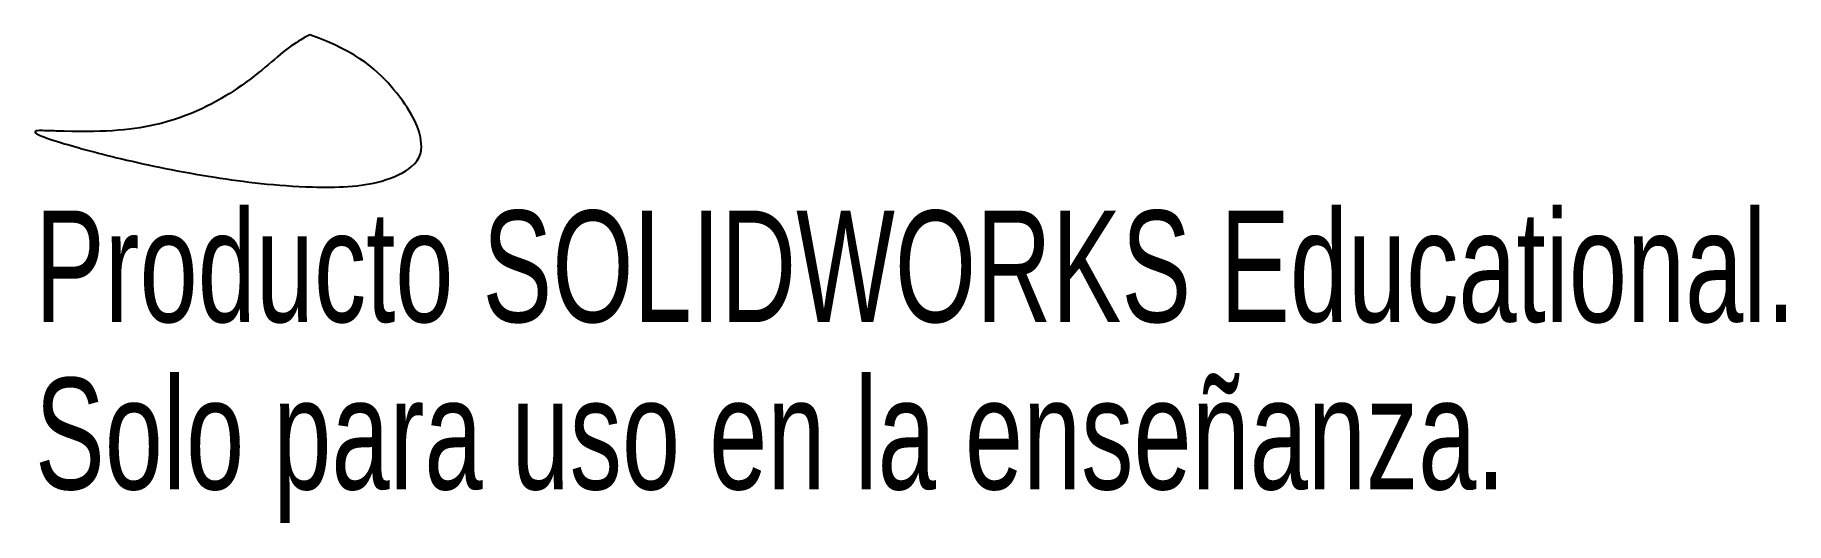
# Model space of a CAD drawing. Header units: millimetres. Extents: x -16.9 to 58.9, y 23.4 to 44.6.
import ezdxf

# ---------------------------------------------------------------- set-up
doc = ezdxf.new("R2010")
doc.units = ezdxf.units.MM
doc.styles.add('SLDTEXTSTYLE0', font='TXT', dxfattribs={"width": 0.7})

msp = doc.modelspace()

# ---------------------------------------------------------------- linework, layer by layer
at = {"color": 7, "linetype": 'Continuous'}
msp.add_open_spline([(-5, 44.551), (-2.866, 43.808), (-0.897, 41.822), (-0.074, 40.188), (-0.214, 38.929), (-2.179, 37.977), (-5.545, 37.896), (-9.506, 38.391), (-13.254, 39.166), (-15.975, 39.923), (-16.647, 40.177), (-16.815, 40.263), (-16.886, 40.318), (-16.901, 40.343), (-16.899, 40.364), (-16.855, 40.391), (-16.784, 40.403), (-16.511, 40.408), (-14.235, 40.305), (-11.039, 40.534), (-7.511, 42.472), (-6.141, 43.954), (-5, 44.551), (-5.401, 44.378), (-5, 44.551)], degree=3, knots=[0, 0, 0, 0, 0.058528, 0.130966, 0.178353, 0.211173, 0.267742, 0.35496, 0.458343, 0.557488, 0.63065, 0.649265, 0.654151, 0.656486, 0.657249, 0.6578, 0.65913, 0.660999, 0.668078, 0.727093, 0.810094, 0.914369, 0.966642, 1, 1, 1, 1], dxfattribs=at)

# ---------------------------------------------------------------- texts
at = {"color": 7, "linetype": 'Continuous', "char_height": 4.83362, "attachment_point": 1, "style": 'SLDTEXTSTYLE0'}
for s, insert in [('Producto SOLIDWORKS Educational.', (-16.9, 36.94)), ('Solo para uso en la enseñanza.', (-16.9, 29.69))]:
    msp.add_mtext(s, dxfattribs=dict(at, insert=insert))

doc.saveas('drawing.dxf')
